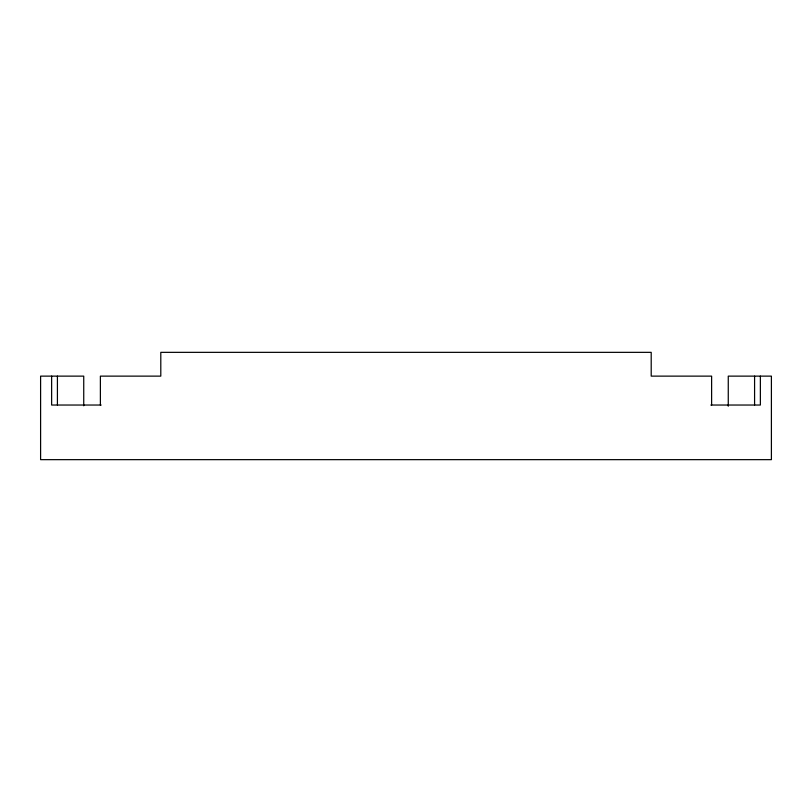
<?xml version="1.0" encoding="UTF-8"?>
<svg xmlns="http://www.w3.org/2000/svg" width="812" height="812" viewBox="0 0 812 812"><rect width="100%" height="100%" fill="white"/><g stroke="black" fill="none" stroke-linecap="round" stroke-linejoin="round"><path stroke-width="1.22" d="M101.175 405.036L51.633 405.036L51.633 376.129M710.825 405.036L760.367 405.036L760.367 376.129M754.581 376.129L754.581 405.036M728.262 406.213L728.262 376.129L771.4 376.129L771.4 459.653L40.6 459.653L40.6 376.129L83.737 376.129L83.737 405.777M711.616 405.036L711.616 376.129L651.204 376.129L651.204 352.347L160.796 352.347L160.796 376.129L100.383 376.129L100.383 405.036M57.419 376.129L57.419 405.036"/></g></svg>
